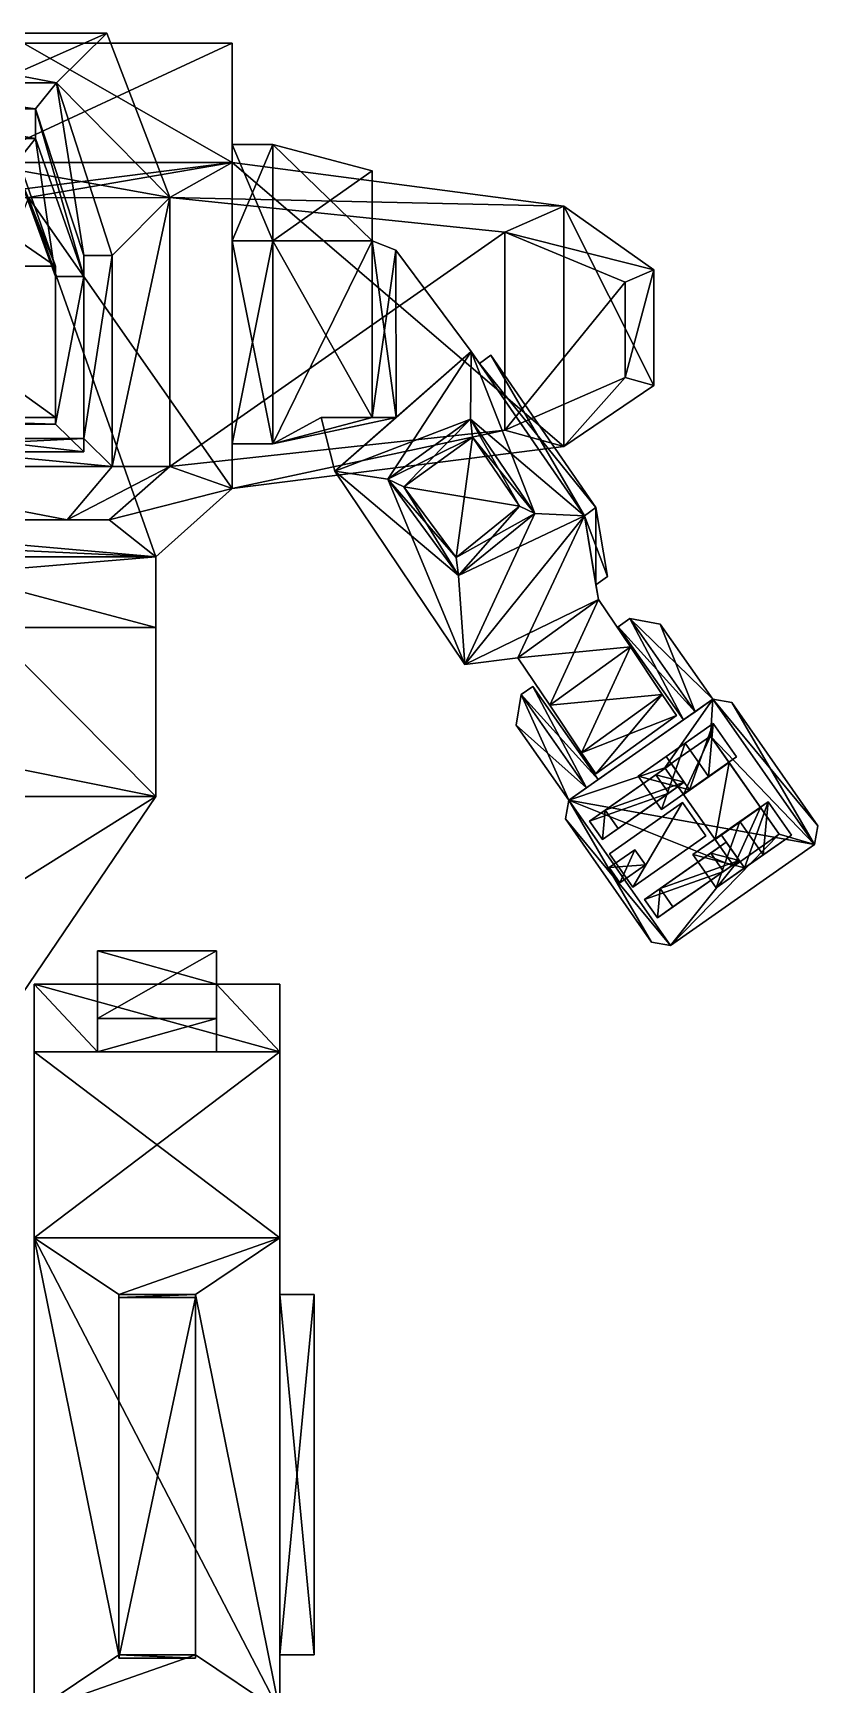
# Model space of a CAD drawing. Extents: x -13 to 15.3, y 0 to 42.3.
# Drawn here: x 4.21 to 15.31, y 17.69 to 41.05 of the extents above; entities that cross this region are included whole.
import ezdxf

# ---------------------------------------------------------------- set-up
doc = ezdxf.new("R2010")
doc.units = 0

msp = doc.modelspace()

# ---------------------------------------------------------------- linework, layer by layer
at = {"layer": 'Default_Layer'}
for points in [[(0.000468, 38.724815, -4.531229), (6.143687, 38.725357, -4.531229), (5.25428, 41.053207, -5.84048)], [(5.25428, 41.053207, -5.84048), (0.881985, 41.053207, -5.840481), (0.000468, 38.724815, -4.531229)], [(0.881985, 41.053207, -5.840481), (5.25428, 41.053207, -5.84048), (4.545879, 40.348938, -7.289037)], [(4.545879, 40.348938, -7.289037), (1.551428, 40.348938, -7.289038), (0.881985, 41.053207, -5.840481)], [(7.027363, 39.222946, -3.494424), (3.389851, 39.222946, -3.494424), (4.076395, 40.911266, -2.77129)], [(3.389851, 39.222946, 0.984012), (7.027363, 39.222946, 0.984012), (7.027364, 40.911266, 0.260878)], [(7.027364, 40.911266, 0.260878), (4.076394, 40.911266, 0.260878), (3.389851, 39.222946, 0.984012)], [(4.076395, 40.911266, -2.77129), (4.076394, 40.911266, 0.260878), (7.027364, 40.911266, 0.260878)], [(7.027364, 40.911266, 0.260878), (7.027363, 40.911266, -2.77129), (4.076395, 40.911266, -2.77129)], [(4.076395, 40.911266, -2.77129), (7.027363, 40.911266, -2.77129), (7.027363, 39.222946, -3.494424)], [(4.545879, 40.348938, -7.289037), (5.25428, 41.053207, -5.84048), (6.143687, 38.725357, -4.531229)], [(7.027363, 39.222946, 0.984012), (7.027363, 39.222946, -3.494424), (7.027363, 40.911266, -2.77129)], [(7.027363, 40.911266, -2.77129), (7.027364, 40.911266, 0.260878), (7.027363, 39.222946, 0.984012)], [(1.551428, 40.348938, -7.289038), (4.545879, 40.348938, -7.289037), (4.246121, 39.98193, -7.128187)], [(4.246121, 39.98193, -7.128187), (1.850338, 39.981926, -7.128188), (1.551428, 40.348938, -7.289038)], [(4.930533, 37.905163, -6.217915), (4.246121, 39.98193, -7.128187), (4.545879, 40.348938, -7.289037)], [(6.143687, 38.725357, -4.531229), (5.331244, 37.905159, -6.217916), (4.545879, 40.348938, -7.289037)], [(4.545879, 40.348938, -7.289037), (5.331244, 37.905159, -6.217916), (4.930533, 37.905163, -6.217915)], [(1.850338, 39.981926, -7.128188), (4.246121, 39.98193, -7.128187), (4.246121, 39.559998, -8.09082)], [(4.246121, 39.559998, -8.09082), (1.850339, 39.559994, -8.090821), (1.850338, 39.981926, -7.128188)], [(4.246121, 39.98193, -7.128187), (4.930533, 37.905163, -6.217915), (4.930533, 37.6092, -7.226426)], [(4.930533, 37.6092, -7.226426), (4.246121, 39.559998, -8.09082), (4.246121, 39.98193, -7.128187)], [(1.850339, 39.559994, -8.090821), (4.246121, 39.559998, -8.09082), (3.953844, 39.193642, -7.928479)], [(4.529822, 37.6092, -7.226426), (3.953844, 39.193642, -7.928479), (4.246121, 39.559998, -8.09082)], [(4.246121, 39.559998, -8.09082), (4.930533, 37.6092, -7.226426), (4.529822, 37.6092, -7.226426)], [(4.529822, 37.754654, -6.728902), (1.559597, 37.754578, -6.728879), (2.141692, 39.403625, -7.45457)], [(2.141692, 39.403625, -7.45457), (3.953842, 39.403629, -7.454566), (4.529822, 37.754654, -6.728902)], [(4.529822, 37.754654, -6.728902), (3.953842, 39.403629, -7.454566), (3.953844, 39.193642, -7.928479)], [(7.027669, 39.47543, 0.294009), (7.02767, 39.47543, -3.01707), (7.02767, 38.114067, -3.437819)], [(7.02767, 38.114067, -3.437819), (7.027669, 38.114067, 0.714758), (7.027669, 39.47543, 0.294009)], [(7.603055, 38.114067, 0.714758), (7.603055, 39.47543, 0.29401), (7.027669, 39.47543, 0.294009)], [(7.027669, 39.47543, 0.294009), (7.027669, 38.114067, 0.714758), (7.603055, 38.114067, 0.714758)], [(7.02767, 39.47543, -3.01707), (7.027669, 39.47543, 0.294009), (7.603055, 39.47543, 0.29401)], [(7.603055, 39.47543, -3.01707), (7.603055, 38.114067, -3.437819), (7.02767, 38.114067, -3.437819)], [(7.02767, 38.114067, -3.437819), (7.02767, 39.47543, -3.01707), (7.603055, 39.47543, -3.01707)], [(7.603055, 39.47543, 0.29401), (7.603055, 39.47543, -3.01707), (7.02767, 39.47543, -3.01707)], [(7.603055, 38.114067, -3.437819), (7.603055, 39.47543, -3.01707), (9.007226, 39.104195, -2.726529)], [(7.603055, 39.47543, -3.01707), (7.603055, 39.47543, 0.29401), (9.007226, 39.104195, 0.00347)], [(9.007226, 39.104195, 0.00347), (9.007226, 39.104195, -2.726529), (7.603055, 39.47543, -3.01707)], [(7.603055, 39.47543, 0.29401), (7.603055, 38.114067, 0.714758), (9.007225, 38.114067, 0.350379)], [(9.007225, 38.114067, 0.350379), (9.007226, 39.104195, 0.00347), (7.603055, 39.47543, 0.29401)], [(3.090085, 38.724815, 0.984012), (4.149714, 38.725357, 0.984012), (7.027363, 39.222946, 0.984012)], [(7.027363, 39.222946, 0.984012), (3.389851, 39.222946, 0.984012), (3.090085, 38.724815, 0.984012)], [(6.143687, 38.725357, -4.531229), (3.090141, 38.724815, -4.531229), (3.389851, 39.222946, -3.494424)], [(3.389851, 39.222946, -3.494424), (7.027363, 39.222946, -3.494424), (6.143687, 38.725357, -4.531229)], [(3.953844, 39.193642, -7.928479), (4.529822, 37.6092, -7.226426), (4.529822, 37.754654, -6.728902)], [(7.027345, 34.612251, 0.984012), (7.027363, 39.222946, 0.984012), (4.149714, 38.725357, 0.984012)], [(6.143687, 38.725357, -4.531229), (7.027363, 39.222946, -3.494424), (11.715563, 38.602982, -7.214562)], [(7.027363, 39.222946, 0.984012), (7.027345, 34.612251, 0.984012), (7.027345, 34.612251, -3.494424)], [(7.027345, 34.612251, -3.494424), (7.027363, 39.222946, -3.494424), (7.027363, 39.222946, 0.984012)], [(7.027363, 39.222946, -3.494424), (7.027345, 34.612251, -3.494424), (11.715547, 35.20771, -7.214561)], [(11.715547, 35.20771, -7.214561), (11.715563, 38.602982, -7.214562), (7.027363, 39.222946, -3.494424)], [(9.007226, 39.104195, -2.726529), (9.007226, 38.114067, -3.073439), (7.603055, 38.114067, -3.437819)], [(9.007226, 39.104195, -2.726529), (9.007226, 39.104195, 0.00347), (9.007225, 38.114067, 0.350379)], [(9.007225, 38.114067, 0.350379), (9.007226, 38.114067, -3.073439), (9.007226, 39.104195, -2.726529)], [(2.1877, 33.645058, 4.399399), (5.945812, 33.645058, 0.984012), (4.149714, 38.725357, 0.984012)], [(4.149714, 38.725357, 0.984012), (5.945812, 33.645058, 0.984012), (7.027345, 34.612251, 0.984012)], [(6.143687, 38.725357, -4.531229), (6.143672, 34.924042, -4.531229), (5.331234, 34.924042, -5.671601)], [(5.331234, 34.924042, -5.671601), (5.331244, 37.905159, -6.217916), (6.143687, 38.725357, -4.531229)], [(6.143672, 34.924042, -4.531229), (6.143687, 38.725357, -4.531229), (10.880448, 38.236565, -7.978055)], [(11.715563, 38.602982, -7.214562), (10.880448, 38.236565, -7.978055), (6.143687, 38.725357, -4.531229)], [(10.880448, 38.236565, -7.978055), (11.715563, 38.602982, -7.214562), (12.984534, 37.706192, -8.398597)], [(11.715563, 38.602982, -7.214562), (11.715547, 35.20771, -7.214561), (12.984527, 36.069069, -8.398598)], [(12.984527, 36.069069, -8.398598), (12.984534, 37.706192, -8.398597), (11.715563, 38.602982, -7.214562)], [(10.880448, 38.236565, -7.978055), (10.880435, 35.437305, -7.978055), (6.143672, 34.924042, -4.531229)], [(7.027669, 35.244713, 0.294009), (7.027669, 38.114067, 0.714758), (7.02767, 38.114067, -3.437819)], [(7.02767, 38.114067, -3.437819), (7.027669, 35.244713, -3.01707), (7.027669, 35.244713, 0.294009)], [(7.603055, 38.114067, -3.437819), (7.603055, 35.244713, -3.01707), (7.027669, 35.244713, -3.01707)], [(7.027669, 35.244713, -3.01707), (7.02767, 38.114067, -3.437819), (7.603055, 38.114067, -3.437819)], [(7.603055, 35.244713, 0.294009), (7.603055, 38.114067, 0.714758), (7.027669, 38.114067, 0.714758)], [(7.027669, 38.114067, 0.714758), (7.027669, 35.244713, 0.294009), (7.603055, 35.244713, 0.294009)], [(7.603055, 38.114067, 0.714758), (7.603055, 35.244713, 0.294009), (9.007225, 35.615952, 0.003469)], [(9.007225, 35.615952, 0.003469), (9.007225, 38.114067, 0.350379), (7.603055, 38.114067, 0.714758)], [(7.603055, 35.244713, -3.01707), (7.603055, 38.114067, -3.437819), (9.007226, 38.114067, -3.073439)], [(9.007226, 38.114067, -3.073439), (9.007225, 35.615952, -2.726529), (7.603055, 35.244713, -3.01707)], [(9.007225, 35.615952, -2.726529), (9.007226, 38.114067, -3.073439), (9.342033, 37.981976, -2.53998)], [(9.007226, 38.114067, -3.073439), (9.007225, 38.114067, 0.350379), (9.342033, 37.981976, -0.183092)], [(9.007225, 38.114067, 0.350379), (9.007225, 35.615952, 0.003469), (9.344382, 35.615974, -0.182936)], [(9.344382, 35.615974, -0.182936), (9.342033, 37.981976, -0.183092), (9.007225, 38.114067, 0.350379)], [(9.342033, 37.981976, -0.183092), (9.342033, 37.981976, -2.53998), (9.007226, 38.114067, -3.073439)], [(10.880435, 35.437305, -7.978055), (10.880448, 38.236565, -7.978055), (12.581861, 37.529514, -8.766737)], [(12.984534, 37.706192, -8.398597), (12.581861, 37.529514, -8.766737), (10.880448, 38.236565, -7.978055)], [(4.930523, 35.318184, -5.743845), (4.930533, 37.905163, -6.217915), (5.331244, 37.905159, -6.217916)], [(4.930533, 37.905163, -6.217915), (4.930523, 35.318184, -5.743845), (4.930524, 35.128735, -6.777673)], [(5.331244, 37.905159, -6.217916), (5.331234, 34.924042, -5.671601), (4.930523, 35.318184, -5.743845)], [(4.930524, 35.128735, -6.777673), (4.930533, 37.6092, -7.226426), (4.930533, 37.905163, -6.217915)], [(9.342033, 37.981976, -2.53998), (9.344382, 35.615974, -2.540118), (9.007225, 35.615952, -2.726529)], [(9.344382, 35.615974, -2.540118), (9.342033, 37.981976, -2.53998), (10.406754, 36.549294, -2.539979)], [(9.342033, 37.981976, -2.53998), (9.342033, 37.981976, -0.183092), (10.406754, 36.549294, -0.183092)], [(10.406754, 36.549294, -0.183092), (10.406754, 36.549294, -2.539979), (9.342033, 37.981976, -2.53998)], [(9.342033, 37.981976, -0.183092), (9.344382, 35.615974, -0.182936), (10.406754, 36.549294, -0.183092)], [(1.559597, 37.754578, -6.728879), (4.529822, 37.754654, -6.728902), (4.529814, 35.615322, -6.338945)], [(4.529814, 35.615322, -6.338945), (1.559598, 35.615314, -6.338945), (1.559597, 37.754578, -6.728879)], [(4.529814, 35.615322, -6.338945), (4.529822, 37.754654, -6.728902), (4.529822, 37.6092, -7.226426)], [(12.984534, 37.706192, -8.398597), (12.984527, 36.069069, -8.398598), (12.581855, 36.179775, -8.766736)], [(12.581855, 36.179775, -8.766736), (12.581861, 37.529514, -8.766737), (12.984534, 37.706192, -8.398597)], [(4.930533, 37.6092, -7.226426), (4.930524, 35.128735, -6.777673), (4.529814, 35.523045, -6.849016)], [(4.529814, 35.523045, -6.849016), (4.529822, 37.6092, -7.226426), (4.930533, 37.6092, -7.226426)], [(4.529822, 37.6092, -7.226426), (4.529814, 35.523045, -6.849016), (4.529814, 35.615322, -6.338945)], [(12.581861, 37.529514, -8.766737), (12.581855, 36.179775, -8.766736), (10.880435, 35.437305, -7.978055)], [(10.406754, 36.549294, -0.183092), (8.47904, 34.855728, -0.182936), (9.228537, 34.743412, -0.18297)], [(8.479041, 34.855728, -2.540119), (10.406754, 36.549294, -2.539979), (10.395349, 35.590584, -2.54001)], [(9.228537, 34.743412, -0.18297), (10.395349, 35.590584, -0.183058), (10.406754, 36.549294, -0.183092)], [(11.304752, 34.257385, -2.54001), (10.395349, 35.590584, -2.54001), (10.406754, 36.549294, -2.539979)], [(12.005383, 34.225452, -0.183092), (10.406754, 36.549294, -0.183092), (10.395349, 35.590584, -0.183058)], [(10.406754, 36.549294, -2.539979), (10.406754, 36.549294, -0.183092), (10.521806, 36.381226, -0.364534)], [(10.521806, 36.381226, -0.364534), (10.521807, 36.381226, -2.358537), (10.406754, 36.549294, -2.539979)], [(10.406754, 36.549294, -0.183092), (12.005383, 34.225452, -0.183092), (12.005383, 34.225452, -0.364534)], [(12.005383, 34.225452, -0.364534), (10.521806, 36.381226, -0.364534), (10.406754, 36.549294, -0.183092)], [(12.005383, 34.225452, -2.53998), (10.406754, 36.549294, -2.539979), (10.521807, 36.381226, -2.358537)], [(10.406754, 36.549294, -2.539979), (12.005383, 34.225452, -2.53998), (11.304752, 34.257385, -2.54001)], [(10.521807, 36.381226, -2.358537), (10.521806, 36.381226, -0.364534), (10.684221, 36.499367, -0.364534)], [(12.167797, 34.343597, -0.364534), (10.684221, 36.499367, -0.364534), (10.521806, 36.381226, -0.364534)], [(10.684221, 36.499367, -0.364534), (10.684221, 36.499367, -2.358537), (10.521807, 36.381226, -2.358537)], [(12.005383, 34.225452, -2.358537), (10.521807, 36.381226, -2.358537), (10.684221, 36.499367, -2.358537)], [(10.684221, 36.499367, -2.358537), (10.684221, 36.499367, -0.364534), (12.167797, 34.343597, -0.364534)], [(12.167797, 34.343597, -0.364534), (12.167797, 34.343597, -2.358537), (10.684221, 36.499367, -2.358537)], [(10.684221, 36.499367, -2.358537), (12.167797, 34.343597, -2.358537), (12.005383, 34.225452, -2.358537)], [(10.521806, 36.381226, -0.364534), (12.005383, 34.225452, -0.364534), (12.167797, 34.343597, -0.364534)], [(10.521807, 36.381226, -2.358537), (12.005383, 34.225452, -2.358537), (12.005383, 34.225452, -2.53998)], [(11.715547, 35.20771, -7.214561), (10.880435, 35.437305, -7.978055), (12.581855, 36.179775, -8.766736)], [(12.581855, 36.179775, -8.766736), (12.984527, 36.069069, -8.398598), (11.715547, 35.20771, -7.214561)], [(4.930524, 35.128735, -6.777673), (1.158887, 35.128727, -6.777675), (1.559598, 35.523041, -6.849016)], [(1.559598, 35.615314, -6.338945), (4.529814, 35.615322, -6.338945), (4.529814, 35.523045, -6.849016)], [(4.529814, 35.523045, -6.849016), (1.559598, 35.523041, -6.849016), (1.559598, 35.615314, -6.338945)], [(1.559598, 35.523041, -6.849016), (4.529814, 35.523045, -6.849016), (4.930524, 35.128735, -6.777673)], [(7.603055, 35.244713, -3.01707), (9.007225, 35.615952, -2.726529), (9.344382, 35.615974, -2.540118)], [(9.344382, 35.615974, -2.540118), (8.285685, 35.615952, -2.540119), (7.603055, 35.244713, -3.01707)], [(9.007225, 35.615952, 0.003469), (7.603055, 35.244713, 0.294009), (8.285685, 35.615952, -0.182936)], [(7.603055, 35.244713, 0.294009), (7.603055, 35.244713, -3.01707), (8.285685, 35.615952, -2.540119)], [(8.285685, 35.615952, -2.540119), (8.285685, 35.615952, -0.182936), (7.603055, 35.244713, 0.294009)], [(8.285685, 35.615952, -0.182936), (9.344382, 35.615974, -0.182936), (9.007225, 35.615952, 0.003469)], [(9.344382, 35.615974, -0.182936), (8.285685, 35.615952, -0.182936), (8.47904, 34.855728, -0.182936)], [(8.285685, 35.615952, -2.540119), (9.344382, 35.615974, -2.540118), (8.479041, 34.855728, -2.540119)], [(8.285685, 35.615952, -0.182936), (8.285685, 35.615952, -2.540119), (8.479041, 34.855728, -2.540119)], [(8.479041, 34.855728, -2.540119), (8.47904, 34.855728, -0.182936), (8.285685, 35.615952, -0.182936)], [(10.395349, 35.590584, -2.54001), (9.228538, 34.743412, -2.540089), (8.479041, 34.855728, -2.540119)], [(10.395349, 35.590584, -0.183058), (9.228537, 34.743412, -0.18297), (9.452496, 34.634666, 0.136664)], [(9.228538, 34.743412, -2.540089), (10.395349, 35.590584, -2.54001), (10.422272, 35.338776, -2.859658)], [(9.452496, 34.634666, 0.136664), (10.422274, 35.338779, 0.136592), (10.395349, 35.590584, -0.183058)], [(10.395349, 35.590584, -0.183058), (11.304752, 34.257385, -0.183057), (12.005383, 34.225452, -0.183092)], [(10.395349, 35.590584, -2.54001), (11.304752, 34.257385, -2.54001), (11.088419, 34.363663, -2.859659)], [(11.088419, 34.363663, -2.859659), (10.422272, 35.338776, -2.859658), (10.395349, 35.590584, -2.54001)], [(11.304752, 34.257385, -0.183057), (10.395349, 35.590584, -0.183058), (10.422274, 35.338779, 0.136592)], [(5.331234, 34.924042, -5.671601), (0.758174, 34.92403, -5.671602), (1.158886, 35.318176, -5.743847)], [(1.158886, 35.318176, -5.743847), (4.930523, 35.318184, -5.743845), (5.331234, 34.924042, -5.671601)], [(4.930523, 35.318184, -5.743845), (1.158886, 35.318176, -5.743847), (1.158887, 35.128727, -6.777675)], [(1.158887, 35.128727, -6.777675), (4.930524, 35.128735, -6.777673), (4.930523, 35.318184, -5.743845)], [(7.027345, 34.612251, -3.494424), (6.143672, 34.924042, -4.531229), (10.880435, 35.437305, -7.978055)], [(10.880435, 35.437305, -7.978055), (11.715547, 35.20771, -7.214561), (7.027345, 34.612251, -3.494424)], [(10.422272, 35.338776, -2.859658), (9.452495, 34.634663, -2.859724), (9.228538, 34.743412, -2.540089)], [(9.452495, 34.634663, -2.859724), (10.422272, 35.338776, -2.859658), (11.088419, 34.363663, -2.859659)], [(10.422274, 35.338779, 0.136592), (9.452496, 34.634666, 0.136664), (10.193392, 33.634956, 0.136665)], [(10.193392, 33.634956, 0.136665), (11.088421, 34.363667, 0.136592), (10.422274, 35.338779, 0.136592)], [(10.422274, 35.338779, 0.136592), (11.088421, 34.363667, 0.136592), (11.304752, 34.257385, -0.183057)], [(7.603055, 35.244713, -3.01707), (7.603055, 35.244713, 0.294009), (7.027669, 35.244713, 0.294009)], [(7.027669, 35.244713, 0.294009), (7.027669, 35.244713, -3.01707), (7.603055, 35.244713, -3.01707)], [(0.758174, 34.92403, -5.671602), (5.331234, 34.924042, -5.671601), (4.693574, 34.168831, -5.530965)], [(4.693574, 34.168831, -5.530965), (0.758174, 34.168831, -5.530965), (0.758174, 34.92403, -5.671602)], [(6.143672, 34.924042, -4.531229), (5.287075, 34.168831, -4.531229), (4.693574, 34.168831, -5.530965)], [(4.693574, 34.168831, -5.530965), (5.331234, 34.924042, -5.671601), (6.143672, 34.924042, -4.531229)], [(5.287075, 34.168831, -4.531229), (6.143672, 34.924042, -4.531229), (7.027345, 34.612251, -3.494424)], [(8.47904, 34.855728, -0.182936), (8.479041, 34.855728, -2.540119), (10.313327, 32.122574, -2.540118)], [(10.313327, 32.122574, -2.540118), (10.313328, 32.122578, -0.182936), (8.47904, 34.855728, -0.182936)], [(8.47904, 34.855728, -0.182936), (10.313328, 32.122578, -0.182936), (10.227876, 33.380623, -0.18297)], [(10.227876, 33.380623, -0.18297), (9.228537, 34.743412, -0.18297), (8.47904, 34.855728, -0.182936)], [(10.313327, 32.122574, -2.540118), (8.479041, 34.855728, -2.540119), (9.228538, 34.743412, -2.540089)], [(7.027345, 34.612251, -3.494424), (5.945812, 33.645058, -3.494424), (5.287075, 34.168831, -4.531229)], [(5.945812, 33.645058, 0.984012), (5.945812, 33.645058, -3.494424), (7.027345, 34.612251, -3.494424)], [(7.027345, 34.612251, -3.494424), (7.027345, 34.612251, 0.984012), (5.945812, 33.645058, 0.984012)], [(9.228537, 34.743412, -0.18297), (10.227876, 33.380623, -0.18297), (10.193392, 33.634956, 0.136665)], [(10.193392, 33.634956, 0.136665), (9.452496, 34.634666, 0.136664), (9.228537, 34.743412, -0.18297)], [(9.228538, 34.743412, -2.540089), (10.227875, 33.380623, -2.540088), (10.313327, 32.122574, -2.540118)], [(10.227875, 33.380623, -2.540088), (9.228538, 34.743412, -2.540089), (9.452495, 34.634663, -2.859724)], [(11.088419, 34.363663, -2.859659), (10.19339, 33.634956, -2.859723), (9.452495, 34.634663, -2.859724)], [(9.452495, 34.634663, -2.859724), (10.19339, 33.634956, -2.859723), (10.227875, 33.380623, -2.540088)], [(10.19339, 33.634956, -2.859723), (11.088419, 34.363663, -2.859659), (11.304752, 34.257385, -2.54001)], [(11.088421, 34.363667, 0.136592), (10.193392, 33.634956, 0.136665), (10.227876, 33.380623, -0.18297)], [(10.227876, 33.380623, -0.18297), (11.304752, 34.257385, -0.183057), (11.088421, 34.363667, 0.136592)], [(12.331648, 33.369331, -0.364534), (12.167797, 34.343597, -0.364534), (12.005383, 34.225452, -0.364534)], [(12.169231, 33.251186, -2.358537), (12.005383, 34.225452, -2.358537), (12.167797, 34.343597, -2.358537)], [(12.167797, 34.343597, -2.358537), (12.167797, 34.343597, -0.364534), (12.331648, 33.369331, -0.364534)], [(12.331648, 33.369331, -0.364534), (12.331646, 33.369331, -2.358537), (12.167797, 34.343597, -2.358537)], [(12.167797, 34.343597, -2.358537), (12.331646, 33.369331, -2.358537), (12.169231, 33.251186, -2.358537)], [(5.945812, 33.645058, -3.494424), (-5.944879, 33.645058, -3.494425), (-5.286139, 34.168831, -4.53123)], [(5.945812, 33.645058, -3.494424), (-5.286139, 34.168831, -4.53123), (0.000468, 34.168831, -4.53123)], [(5.945812, 33.645058, -3.494424), (0.000468, 34.168831, -4.53123), (5.287075, 34.168831, -4.531229)], [(5.287075, 34.168831, -4.531229), (0.000468, 34.168831, -4.53123), (0.758174, 34.168831, -5.530965)], [(0.758174, 34.168831, -5.530965), (4.693574, 34.168831, -5.530965), (5.287075, 34.168831, -4.531229)], [(11.304752, 34.257385, -2.54001), (10.227875, 33.380623, -2.540088), (10.19339, 33.634956, -2.859723)], [(10.227875, 33.380623, -2.540088), (11.304752, 34.257385, -2.54001), (12.005383, 34.225452, -2.53998)], [(12.005383, 34.225452, -2.53998), (10.313327, 32.122574, -2.540118), (10.227875, 33.380623, -2.540088)], [(11.304752, 34.257385, -0.183057), (10.227876, 33.380623, -0.18297), (10.313328, 32.122578, -0.182936)], [(10.313327, 32.122574, -2.540118), (12.005383, 34.225452, -2.53998), (12.204483, 33.041576, -2.539979)], [(10.313328, 32.122578, -0.182936), (12.005383, 34.225452, -0.183092), (11.304752, 34.257385, -0.183057)], [(12.005383, 34.225452, -0.183092), (10.313328, 32.122578, -0.182936), (11.064763, 32.217724, -0.182936)], [(11.064763, 32.217724, -0.182936), (12.204485, 33.041576, -0.183092), (12.005383, 34.225452, -0.183092)], [(12.005383, 34.225452, -0.183092), (12.204485, 33.041576, -0.183092), (12.169232, 33.251186, -0.364534)], [(12.169232, 33.251186, -0.364534), (12.005383, 34.225452, -0.364534), (12.005383, 34.225452, -0.183092)], [(12.204483, 33.041576, -2.539979), (12.005383, 34.225452, -2.53998), (12.005383, 34.225452, -2.358537)], [(12.005383, 34.225452, -2.358537), (12.169231, 33.251186, -2.358537), (12.204483, 33.041576, -2.539979)], [(12.005383, 34.225452, -0.364534), (12.169232, 33.251186, -0.364534), (12.331648, 33.369331, -0.364534)], [(-5.944879, 32.646305, -3.494425), (-5.944879, 33.645058, -3.494425), (5.945812, 33.645058, -3.494424)], [(5.945812, 33.645058, -3.494424), (5.945812, 32.646305, -3.494424), (-5.944879, 32.646305, -3.494425)], [(5.945813, 32.646305, 0.984012), (5.945812, 33.645058, 0.984012), (2.1877, 33.645058, 4.399399)], [(5.945813, 32.646305, 0.984012), (2.1877, 33.645058, 4.399399), (3.573857, 32.646305, 3.143063)], [(5.945812, 33.645058, 0.984012), (5.945813, 32.646305, 0.984012), (5.945812, 32.646305, -3.494424)], [(5.945812, 32.646305, -3.494424), (5.945812, 33.645058, -3.494424), (5.945812, 33.645058, 0.984012)], [(12.169232, 33.251186, -0.364534), (12.169231, 33.251186, -2.358537), (12.331646, 33.369331, -2.358537)], [(12.204485, 33.041576, -0.183092), (12.204483, 33.041576, -2.539979), (12.169231, 33.251186, -2.358537)], [(12.169231, 33.251186, -2.358537), (12.169232, 33.251186, -0.364534), (12.204485, 33.041576, -0.183092)], [(12.331646, 33.369331, -2.358537), (12.331648, 33.369331, -0.364534), (12.169232, 33.251186, -0.364534)], [(12.204483, 33.041576, -2.539979), (11.064763, 32.21772, -2.540118), (10.313327, 32.122574, -2.540118)], [(11.064763, 32.21772, -2.540118), (12.204483, 33.041576, -2.539979), (12.655142, 32.370613, -2.539979)], [(12.204485, 33.041576, -0.183092), (11.064763, 32.217724, -0.182936), (11.515423, 31.546759, -0.182936)], [(11.515423, 31.546759, -0.182936), (12.655144, 32.370613, -0.183092), (12.204485, 33.041576, -0.183092)], [(12.204483, 33.041576, -2.539979), (12.204485, 33.041576, -0.183092), (12.655144, 32.370613, -0.183092)], [(12.655144, 32.370613, -0.183092), (12.655142, 32.370613, -2.539979), (12.204483, 33.041576, -2.539979)], [(12.48143, 32.657925, -2.182045), (12.481429, 32.657925, -0.648326), (12.64558, 32.772861, -0.648326)], [(13.568869, 31.454269, -0.180032), (12.64558, 32.772861, -0.648326), (12.481429, 32.657925, -0.648326)], [(13.404718, 31.339331, -2.650339), (12.48143, 32.657925, -2.182045), (12.64558, 32.772861, -2.182045)], [(12.64558, 32.772861, -0.648326), (12.64558, 32.772861, -2.182045), (12.48143, 32.657925, -2.182045)], [(12.64558, 32.772861, -2.182045), (13.568869, 31.454271, -2.650339), (13.404718, 31.339331, -2.650339)], [(13.568869, 31.454271, -2.650339), (12.64558, 32.772861, -2.182045), (13.077936, 32.691463, -1.887927)], [(12.64558, 32.772861, -2.182045), (12.64558, 32.772861, -0.648326), (13.077936, 32.691463, -0.942446)], [(13.077936, 32.691463, -0.942446), (13.077936, 32.691463, -1.887927), (12.64558, 32.772861, -2.182045)], [(12.64558, 32.772861, -0.648326), (13.568869, 31.454269, -0.180032), (13.820739, 31.63063, -0.570385)], [(13.820739, 31.63063, -0.570385), (13.077936, 32.691463, -0.942446), (12.64558, 32.772861, -0.648326)], [(-5.944879, 32.646305, -3.494425), (5.945812, 32.646305, -3.494424), (5.945812, 30.257084, -3.494424)], [(5.945812, 30.257084, -3.494424), (-5.944879, 30.257084, -3.494424), (-5.944879, 32.646305, -3.494425)], [(3.573857, 32.646305, 3.143063), (3.573857, 30.257084, 3.143063), (5.945813, 30.257084, 0.984011)], [(5.945813, 30.257084, 0.984011), (5.945813, 32.646305, 0.984012), (3.573857, 32.646305, 3.143063)], [(5.945812, 32.646305, -3.494424), (5.945813, 32.646305, 0.984012), (5.945813, 30.257084, 0.984011)], [(5.945813, 30.257084, 0.984011), (5.945812, 30.257084, -3.494424), (5.945812, 32.646305, -3.494424)], [(12.481429, 32.657925, -0.648326), (13.404718, 31.339331, -0.180032), (13.568869, 31.454269, -0.180032)], [(12.481429, 32.657925, -0.648326), (12.48143, 32.657925, -2.182045), (13.404718, 31.339331, -2.650339)], [(13.404718, 31.339331, -2.650339), (13.404718, 31.339331, -0.180032), (12.481429, 32.657925, -0.648326)], [(13.820739, 31.63063, -0.570385), (13.820739, 31.63063, -2.259989), (13.077936, 32.691463, -1.887927)], [(13.077936, 32.691463, -1.887927), (13.077936, 32.691463, -0.942446), (13.820739, 31.63063, -0.570385)], [(13.077936, 32.691463, -1.887927), (13.820739, 31.63063, -2.259989), (13.568869, 31.454271, -2.650339)], [(12.655142, 32.370613, -2.539979), (11.515423, 31.546757, -2.540118), (11.064763, 32.21772, -2.540118)], [(11.515423, 31.546757, -2.540118), (12.655142, 32.370613, -2.539979), (13.105803, 31.699648, -2.259387)], [(12.655144, 32.370613, -0.183092), (11.515423, 31.546759, -0.182936), (11.966084, 30.875795, -0.463563)], [(11.966084, 30.875795, -0.463563), (13.105803, 31.69965, -0.463682), (12.655144, 32.370613, -0.183092)], [(12.655142, 32.370613, -2.539979), (12.655144, 32.370613, -0.183092), (13.105803, 31.69965, -0.463682)], [(13.105803, 31.69965, -0.463682), (13.105803, 31.699648, -2.259387), (12.655142, 32.370613, -2.539979)], [(10.313328, 32.122578, -0.182936), (10.313327, 32.122574, -2.540118), (11.064763, 32.21772, -2.540118)], [(11.064763, 32.21772, -2.540118), (11.064763, 32.217724, -0.182936), (10.313328, 32.122578, -0.182936)], [(11.064763, 32.217724, -0.182936), (11.064763, 32.21772, -2.540118), (11.515423, 31.546757, -2.540118)], [(11.515423, 31.546757, -2.540118), (11.515423, 31.546759, -0.182936), (11.064763, 32.217724, -0.182936)], [(12.199695, 30.495564, -0.180032), (11.276405, 31.814157, -0.648326), (11.112255, 31.699217, -0.648326)], [(11.276405, 31.814157, -0.648326), (11.276406, 31.814157, -2.182045), (11.112255, 31.699219, -2.182045)], [(11.112255, 31.699219, -2.182045), (11.112255, 31.699217, -0.648326), (11.276405, 31.814157, -0.648326)], [(12.035544, 30.380625, -2.650339), (11.112255, 31.699219, -2.182045), (11.276406, 31.814157, -2.182045)], [(11.276406, 31.814157, -2.182045), (11.276405, 31.814157, -0.648326), (12.199695, 30.495564, -0.180032)], [(11.276406, 31.814157, -2.182045), (12.199695, 30.495565, -2.650338), (12.035544, 30.380625, -2.650339)], [(12.199695, 30.495564, -0.180032), (12.199695, 30.495565, -2.650338), (11.276406, 31.814157, -2.182045)], [(11.112255, 31.699217, -0.648326), (11.112255, 31.699219, -2.182045), (11.040872, 31.265097, -1.887927)], [(11.783674, 30.204264, -2.259989), (11.040872, 31.265097, -1.887927), (11.112255, 31.699219, -2.182045)], [(12.035543, 30.380625, -0.180033), (11.112255, 31.699217, -0.648326), (11.040872, 31.265097, -0.942447)], [(11.040872, 31.265097, -1.887927), (11.040872, 31.265097, -0.942447), (11.112255, 31.699217, -0.648326)], [(11.112255, 31.699219, -2.182045), (12.035544, 30.380625, -2.650339), (11.783674, 30.204264, -2.259989)], [(11.112255, 31.699217, -0.648326), (12.035543, 30.380625, -0.180033), (12.199695, 30.495564, -0.180032)], [(13.105803, 31.699648, -2.259387), (11.966083, 30.875793, -2.259492), (11.515423, 31.546757, -2.540118)], [(11.515423, 31.546759, -0.182936), (11.515423, 31.546757, -2.540118), (11.966083, 30.875793, -2.259492)], [(11.966083, 30.875793, -2.259492), (11.966084, 30.875795, -0.463563), (11.515423, 31.546759, -0.182936)], [(11.783674, 30.204264, 6.509903), (13.820738, 31.630632, 6.509903), (13.820739, 31.63063, -0.180205)], [(13.820738, 31.630632, 6.509903), (11.783674, 30.204264, 6.509903), (13.143896, 30.660435, 6.509902)], [(13.820739, 31.63063, -0.180205), (11.783674, 30.204264, -0.180205), (11.783674, 30.204264, 6.509903)], [(11.783675, 30.204264, -2.650173), (13.820739, 31.63063, -2.650173), (15.258429, 29.577396, -2.650173)], [(11.966083, 30.875793, -2.259492), (13.105803, 31.699648, -2.259387), (13.306095, 31.401443, -1.663783)], [(13.105803, 31.69965, -0.463682), (11.966084, 30.875795, -0.463563), (12.166376, 30.577589, -1.059242)], [(12.166376, 30.577589, -1.059242), (13.306096, 31.401443, -1.059282), (13.105803, 31.69965, -0.463682)], [(13.105803, 31.699648, -2.259387), (13.105803, 31.69965, -0.463682), (13.306096, 31.401443, -1.059282)], [(13.306096, 31.401443, -1.059282), (13.306095, 31.401443, -1.663783), (13.105803, 31.699648, -2.259387)], [(13.143896, 30.660435, 6.509902), (13.78842, 31.111734, 6.509903), (13.820738, 31.630632, 6.509903)], [(13.568869, 31.454269, -0.180032), (13.820739, 31.63063, -0.180205), (13.820739, 31.63063, -0.570385)], [(13.820739, 31.63063, -2.259989), (13.820739, 31.63063, -2.650173), (13.568869, 31.454271, -2.650339)], [(15.258429, 29.577396, 6.509903), (13.820738, 31.630632, 6.509903), (13.78842, 31.111734, 6.509903)], [(13.820739, 31.63063, -2.650173), (13.820738, 31.630632, 6.509903), (14.086964, 31.584652, 6.509903)], [(13.820738, 31.630632, 6.509903), (15.258429, 29.577396, 6.509903), (15.306277, 29.843292, 6.509903)], [(15.306277, 29.843292, 6.509903), (14.086964, 31.584652, 6.509903), (13.820738, 31.630632, 6.509903)], [(15.258429, 29.577396, -2.650173), (13.820739, 31.63063, -2.650173), (14.086965, 31.584652, -2.650173)], [(14.086964, 31.584652, 6.509903), (14.086965, 31.584652, -2.650173), (13.820739, 31.63063, -2.650173)], [(14.086965, 31.584652, -2.650173), (14.086964, 31.584652, 6.509903), (15.306277, 29.843292, 6.509903)], [(15.306277, 29.843292, 6.509903), (15.306277, 29.843292, -2.650173), (14.086965, 31.584652, -2.650173)], [(14.086965, 31.584652, -2.650173), (15.306277, 29.843292, -2.650173), (15.258429, 29.577396, -2.650173)], [(13.306095, 31.401443, -1.663783), (12.166376, 30.577587, -1.663818), (11.966083, 30.875793, -2.259492)], [(12.166376, 30.577589, -1.059242), (12.166376, 30.577587, -1.663818), (13.306095, 31.401443, -1.663783)], [(13.306095, 31.401443, -1.663783), (13.306096, 31.401443, -1.059282), (12.166376, 30.577589, -1.059242)], [(12.199695, 30.495564, -0.180032), (13.404718, 31.339331, -0.180032), (13.404718, 31.339331, -2.650339)], [(13.404718, 31.339331, -2.650339), (12.199695, 30.495565, -2.650338), (12.199695, 30.495564, -0.180032)], [(11.783674, 30.204264, -0.570385), (11.040872, 31.265097, -0.942447), (11.040872, 31.265097, -1.887927)], [(11.040872, 31.265097, -1.887927), (11.783674, 30.204264, -2.259989), (11.783674, 30.204264, -0.570385)], [(11.040872, 31.265097, -0.942447), (11.783674, 30.204264, -0.570385), (12.035543, 30.380625, -0.180033)], [(13.78842, 31.111734, 6.509903), (13.143896, 30.660435, 6.509902), (13.407053, 30.284605, 8.240605)], [(13.826729, 31.288643, 8.018029), (13.162786, 30.823744, 8.983975), (13.492689, 30.352592, 8.983975)], [(13.162786, 30.823744, 8.983975), (13.826729, 31.288643, 8.018029), (13.428505, 31.009802, 7.610107)], [(13.407053, 30.284605, 8.240605), (14.051577, 30.735907, 8.240607), (13.78842, 31.111734, 6.509903)], [(13.75841, 30.538651, 7.610107), (13.428505, 31.009802, 7.610107), (13.826729, 31.288643, 8.018029)], [(13.492689, 30.352592, 8.983975), (14.156633, 30.81749, 8.018029), (13.826729, 31.288643, 8.018029)], [(13.826729, 31.288643, 8.018029), (14.156633, 30.81749, 8.018029), (13.75841, 30.538651, 7.610107)], [(13.78842, 31.111734, 6.509903), (14.759771, 29.724501, 6.509903), (15.258429, 29.577396, 6.509903)], [(14.759771, 29.724501, 6.509903), (13.78842, 31.111734, 6.509903), (14.051577, 30.735907, 8.240607)], [(11.966084, 30.875795, -0.463563), (11.966083, 30.875793, -2.259492), (12.166376, 30.577587, -1.663818)], [(12.166376, 30.577587, -1.663818), (12.166376, 30.577589, -1.059242), (11.966084, 30.875795, -0.463563)], [(13.094465, 30.073751, 8.576055), (12.764561, 30.544905, 8.576055), (13.428505, 31.009802, 7.610107)], [(13.428505, 31.009802, 7.610107), (12.764561, 30.544905, 8.576055), (13.162786, 30.823744, 8.983975)], [(13.428505, 31.009802, 7.610107), (13.75841, 30.538651, 7.610107), (13.094465, 30.073751, 8.576055)], [(14.115248, 29.273201, 6.509903), (13.143896, 30.660435, 6.509902), (11.783674, 30.204264, 6.509903)], [(12.079622, 29.907902, 8.553905), (13.015759, 30.563393, 9.086806), (13.235456, 30.717226, 8.511653)], [(13.235456, 30.717226, 8.511653), (12.299318, 30.061735, 7.97875), (12.079622, 29.907902, 8.553905)], [(12.299318, 30.061735, 7.97875), (13.235456, 30.717226, 8.511653), (13.41745, 30.457312, 8.511653)], [(13.492689, 30.352592, 8.983975), (13.162786, 30.823744, 8.983975), (12.764561, 30.544905, 8.576055)], [(13.41745, 30.457312, 8.511653), (13.235456, 30.717226, 8.511653), (13.015759, 30.563393, 9.086806)], [(13.094465, 30.073751, 8.576055), (13.75841, 30.538651, 7.610107), (14.156633, 30.81749, 8.018029)], [(14.156633, 30.81749, 8.018029), (13.492689, 30.352592, 8.983975), (13.094465, 30.073751, 8.576055)], [(13.143896, 30.660435, 6.509902), (14.115248, 29.273201, 6.509903), (13.852089, 29.649029, 8.240605)], [(13.852089, 29.649029, 8.240605), (13.407053, 30.284605, 8.240605), (13.143896, 30.660435, 6.509902)], [(14.051577, 30.735907, 8.240607), (13.407053, 30.284605, 8.240605), (13.852089, 29.649029, 8.240605)], [(13.852089, 29.649029, 8.240605), (14.496613, 30.100328, 8.240607), (14.051577, 30.735907, 8.240607)], [(14.051577, 30.735907, 8.240607), (14.496613, 30.100328, 8.240607), (14.759771, 29.724501, 6.509903)], [(11.783674, 30.204264, -0.570385), (11.783674, 30.204264, -0.180205), (12.035543, 30.380625, -0.180033)], [(11.783675, 30.204264, -2.650173), (11.783674, 30.204264, -2.259989), (12.035544, 30.380625, -2.650339)], [(13.197754, 30.303478, 9.086806), (13.015759, 30.563393, 9.086806), (12.079622, 29.907902, 8.553905)], [(13.41745, 30.457312, 8.511653), (12.481313, 29.801821, 7.97875), (12.299318, 30.061735, 7.97875)], [(12.481313, 29.801821, 7.97875), (13.41745, 30.457312, 8.511653), (13.197754, 30.303478, 9.086806)], [(12.764561, 30.544905, 8.576055), (13.094465, 30.073751, 8.576055), (13.492689, 30.352592, 8.983975)], [(13.015759, 30.563393, 9.086806), (13.197754, 30.303478, 9.086806), (13.41745, 30.457312, 8.511653)], [(-5.944879, 30.257084, -3.494424), (5.945812, 30.257084, -3.494424), (4.060386, 27.465908, -2.26251)], [(5.945813, 30.257084, 0.984011), (3.573857, 30.257084, 3.143063), (1.492073, 27.465906, 3.26771)], [(5.945813, 30.257084, 0.984011), (1.492073, 27.465906, 3.26771), (4.060386, 27.465908, 0.983926)], [(5.945812, 30.257084, -3.494424), (5.945813, 30.257084, 0.984011), (4.060386, 27.465908, 0.983926)], [(4.060386, 27.465908, 0.983926), (4.060386, 27.465908, -2.26251), (5.945812, 30.257084, -3.494424)], [(12.955139, 28.197008, -2.650173), (11.735826, 29.938368, -2.650173), (11.783675, 30.204264, -2.650173)], [(13.221364, 28.15103, 6.509903), (11.783674, 30.204264, 6.509903), (11.735826, 29.938368, 6.509902)], [(11.783674, 30.204264, 6.509903), (11.783675, 30.204264, -2.650173), (11.735826, 29.938368, -2.650173)], [(11.735826, 29.938368, -2.650173), (11.735826, 29.938368, 6.509902), (11.783674, 30.204264, 6.509903)], [(11.783674, 30.204264, 6.509903), (13.221364, 28.15103, 6.509903), (14.115248, 29.273201, 6.509903)], [(15.258429, 29.577396, -2.650173), (13.221365, 28.15103, -2.650173), (11.783675, 30.204264, -2.650173)], [(11.783675, 30.204264, -2.650173), (13.221365, 28.15103, -2.650173), (12.955139, 28.197008, -2.650173)], [(12.079622, 29.907902, 8.553905), (12.261617, 29.647987, 8.553905), (13.197754, 30.303478, 9.086806)], [(13.197754, 30.303478, 9.086806), (12.261617, 29.647987, 8.553905), (12.481313, 29.801821, 7.97875)], [(12.691005, 28.974762, 6.661376), (12.3611, 29.445915, 6.661376), (13.394014, 30.169168, 6.661376)], [(13.394014, 30.169168, 7.29599), (12.3611, 29.445915, 7.29599), (12.691005, 28.974762, 7.29599)], [(13.394014, 30.169168, 6.661376), (12.3611, 29.445915, 6.661376), (12.3611, 29.445915, 7.29599)], [(12.3611, 29.445915, 7.29599), (13.394014, 30.169168, 7.29599), (13.394014, 30.169168, 6.661376)], [(13.394014, 30.169168, 6.661376), (13.723919, 29.698017, 6.661376), (12.691005, 28.974762, 6.661376)], [(12.691005, 28.974762, 7.29599), (13.723918, 29.698017, 7.29599), (13.394014, 30.169168, 7.29599)], [(13.723919, 29.698017, 6.661376), (13.394014, 30.169168, 6.661376), (13.394014, 30.169168, 7.29599)], [(13.394014, 30.169168, 7.29599), (13.723918, 29.698017, 7.29599), (13.723919, 29.698017, 6.661376)], [(14.602093, 30.181309, 8.018029), (13.938148, 29.71641, 8.983975), (14.268053, 29.245258, 8.983975)], [(13.938148, 29.71641, 8.983975), (14.602093, 30.181309, 8.018029), (14.203868, 29.90247, 7.610107)], [(14.533772, 29.431316, 7.610107), (14.203868, 29.90247, 7.610107), (14.602093, 30.181309, 8.018029)], [(14.268053, 29.245258, 8.983975), (14.931997, 29.710155, 8.018029), (14.602093, 30.181309, 8.018029)], [(14.602093, 30.181309, 8.018029), (14.931997, 29.710155, 8.018029), (14.533772, 29.431316, 7.610107)], [(12.955139, 28.197008, -2.650173), (12.955138, 28.197008, 6.509903), (11.735826, 29.938368, 6.509902)], [(11.735826, 29.938368, 6.509902), (11.735826, 29.938368, -2.650173), (12.955139, 28.197008, -2.650173)], [(11.735826, 29.938368, 6.509902), (12.955138, 28.197008, 6.509903), (13.221364, 28.15103, 6.509903)], [(12.261617, 29.647987, 8.553905), (12.079622, 29.907902, 8.553905), (12.299318, 30.061735, 7.97875)], [(12.299318, 30.061735, 7.97875), (12.481313, 29.801821, 7.97875), (12.261617, 29.647987, 8.553905)], [(14.496613, 30.100328, 8.240607), (13.852089, 29.649029, 8.240605), (14.115248, 29.273201, 6.509903)], [(14.115248, 29.273201, 6.509903), (14.759771, 29.724501, 6.509903), (14.496613, 30.100328, 8.240607)], [(12.691005, 28.974762, 6.661376), (13.723919, 29.698017, 6.661376), (13.723918, 29.698017, 7.29599)], [(13.723918, 29.698017, 7.29599), (12.691005, 28.974762, 7.29599), (12.691005, 28.974762, 6.661376)], [(13.221364, 28.15103, 6.509903), (15.258429, 29.577396, 6.509903), (14.759771, 29.724501, 6.509903)], [(14.759771, 29.724501, 6.509903), (14.115248, 29.273201, 6.509903), (13.221364, 28.15103, 6.509903)], [(13.869828, 28.966419, 8.576055), (13.539924, 29.437571, 8.576055), (14.203868, 29.90247, 7.610107)], [(14.203868, 29.90247, 7.610107), (13.539924, 29.437571, 8.576055), (13.938148, 29.71641, 8.983975)], [(14.268053, 29.245258, 8.983975), (13.938148, 29.71641, 8.983975), (13.539924, 29.437571, 8.576055)], [(14.203868, 29.90247, 7.610107), (14.533772, 29.431316, 7.610107), (13.869828, 28.966419, 8.576055)], [(13.869828, 28.966419, 8.576055), (14.533772, 29.431316, 7.610107), (14.931997, 29.710155, 8.018029)], [(14.931997, 29.710155, 8.018029), (14.268053, 29.245258, 8.983975), (13.869828, 28.966419, 8.576055)], [(15.258429, 29.577396, 6.509903), (15.258429, 29.577396, -2.650173), (15.306277, 29.843292, -2.650173)], [(15.306277, 29.843292, -2.650173), (15.306277, 29.843292, 6.509903), (15.258429, 29.577396, 6.509903)], [(12.505814, 29.036638, 6.835536), (12.355906, 29.250729, 6.835536), (12.716784, 29.50342, 6.835536)], [(12.355906, 29.250729, 6.835536), (12.355906, 29.250729, 8.09649), (12.716784, 29.50342, 8.09649)], [(12.716784, 29.50342, 8.09649), (12.716784, 29.50342, 6.835536), (12.355906, 29.250729, 6.835536)], [(12.866693, 29.28933, 8.09649), (12.716784, 29.50342, 8.09649), (12.355906, 29.250729, 8.09649)], [(12.3611, 29.445915, 6.661376), (12.691005, 28.974762, 6.661376), (12.691005, 28.974762, 7.29599)], [(12.691005, 28.974762, 7.29599), (12.3611, 29.445915, 7.29599), (12.3611, 29.445915, 6.661376)], [(12.716784, 29.50342, 6.835536), (12.866693, 29.28933, 6.835536), (12.505814, 29.036638, 6.835536)], [(12.866693, 29.28933, 8.09649), (12.866693, 29.28933, 6.835536), (12.716784, 29.50342, 6.835536)], [(12.716784, 29.50342, 6.835536), (12.716784, 29.50342, 8.09649), (12.866693, 29.28933, 8.09649)], [(12.854985, 28.800568, 8.553905), (13.791122, 29.456059, 9.086806), (14.010818, 29.609892, 8.511653)], [(14.010818, 29.609892, 8.511653), (13.074681, 28.954401, 7.97875), (12.854985, 28.800568, 8.553905)], [(13.973117, 29.196144, 9.086806), (13.791122, 29.456059, 9.086806), (12.854985, 28.800568, 8.553905)], [(13.074681, 28.954401, 7.97875), (14.010818, 29.609892, 8.511653), (14.192813, 29.349977, 8.511653)], [(13.221364, 28.15103, 6.509903), (13.221365, 28.15103, -2.650173), (15.258429, 29.577396, -2.650173)], [(15.258429, 29.577396, -2.650173), (15.258429, 29.577396, 6.509903), (13.221364, 28.15103, 6.509903)], [(13.539924, 29.437571, 8.576055), (13.869828, 28.966419, 8.576055), (14.268053, 29.245258, 8.983975)], [(14.192813, 29.349977, 8.511653), (14.010818, 29.609892, 8.511653), (13.791122, 29.456059, 9.086806)], [(13.791122, 29.456059, 9.086806), (13.973117, 29.196144, 9.086806), (14.192813, 29.349977, 8.511653)], [(12.355906, 29.250729, 8.09649), (12.505814, 29.036638, 8.09649), (12.866693, 29.28933, 8.09649)], [(12.505814, 29.036638, 8.09649), (12.355906, 29.250729, 8.09649), (12.355906, 29.250729, 6.835536)], [(12.355906, 29.250729, 6.835536), (12.505814, 29.036638, 6.835536), (12.505814, 29.036638, 8.09649)], [(12.505814, 29.036638, 8.09649), (12.505814, 29.036638, 6.835536), (12.866693, 29.28933, 6.835536)], [(12.866693, 29.28933, 6.835536), (12.866693, 29.28933, 8.09649), (12.505814, 29.036638, 8.09649)], [(14.192813, 29.349977, 8.511653), (13.256676, 28.694487, 7.97875), (13.074681, 28.954401, 7.97875)], [(13.256676, 28.694487, 7.97875), (14.192813, 29.349977, 8.511653), (13.973117, 29.196144, 9.086806)], [(12.854985, 28.800568, 8.553905), (13.03698, 28.540653, 8.553905), (13.973117, 29.196144, 9.086806)], [(13.973117, 29.196144, 9.086806), (13.03698, 28.540653, 8.553905), (13.256676, 28.694487, 7.97875)], [(13.03698, 28.540653, 8.553905), (12.854985, 28.800568, 8.553905), (13.074681, 28.954401, 7.97875)], [(13.074681, 28.954401, 7.97875), (13.256676, 28.694487, 7.97875), (13.03698, 28.540653, 8.553905)], [(5.123969, 28.074028, -1.408579), (5.123969, 28.074028, 0.098884), (6.806543, 28.074028, 0.098885)], [(6.806543, 28.074028, 0.098885), (6.806543, 28.074028, -1.408578), (5.123969, 28.074028, -1.408579)], [(5.123969, 27.116375, 2.138536), (6.806542, 27.116375, 2.138537), (6.806543, 28.074028, 0.098885)], [(6.806543, 28.074028, 0.098885), (5.123969, 28.074028, 0.098884), (5.123969, 27.116375, 2.138536)], [(6.806543, 27.604578, -1.494879), (5.123969, 27.60458, -1.49488), (5.123969, 28.074028, -1.408579)], [(5.123969, 28.074028, -1.408579), (6.806543, 28.074028, -1.408578), (6.806543, 27.604578, -1.494879)], [(5.123969, 27.60458, -1.49488), (5.123969, 27.604578, 0.058506), (5.123969, 28.074028, 0.098884)], [(5.123969, 28.074028, 0.098884), (5.123969, 28.074028, -1.408579), (5.123969, 27.60458, -1.49488)], [(5.123969, 27.116375, 2.138536), (5.123969, 28.074028, 0.098884), (5.123969, 27.604578, 0.058506)], [(6.806542, 26.646925, 2.136242), (6.806543, 27.604578, 0.058506), (6.806543, 28.074028, 0.098885)], [(6.806543, 28.074028, 0.098885), (6.806542, 27.116375, 2.138537), (6.806542, 26.646925, 2.136242)], [(6.806543, 27.604578, 0.058506), (6.806543, 27.604578, -1.494879), (6.806543, 28.074028, -1.408578)], [(6.806543, 28.074028, -1.408578), (6.806543, 28.074028, 0.098885), (6.806543, 27.604578, 0.058506)], [(13.221365, 28.15103, -2.650173), (13.221364, 28.15103, 6.509903), (12.955138, 28.197008, 6.509903)], [(12.955138, 28.197008, 6.509903), (12.955139, 28.197008, -2.650173), (13.221365, 28.15103, -2.650173)], [(4.228786, 26.646925, -1.671167), (4.228785, 26.646925, 2.136242), (4.228785, 27.60458, 0.058506)], [(4.228785, 27.60458, 0.058506), (4.228786, 27.60458, -1.49488), (4.228786, 26.646925, -1.671167)], [(4.228786, 27.60458, -1.49488), (4.228785, 27.60458, 0.058506), (5.123969, 27.604578, 0.058506)], [(4.228785, 27.60458, 0.058506), (4.228785, 26.646925, 2.136242), (5.123969, 26.646925, 2.136242)], [(5.123969, 26.646925, 2.136242), (5.123969, 27.604578, 0.058506), (4.228785, 27.60458, 0.058506)], [(7.701727, 26.646925, -1.671167), (4.228786, 26.646925, -1.671167), (4.228786, 27.60458, -1.49488)], [(4.228786, 27.60458, -1.49488), (7.701727, 27.604578, -1.494879), (7.701727, 26.646925, -1.671167)], [(5.123969, 27.604578, 0.058506), (5.123969, 27.60458, -1.49488), (4.228786, 27.60458, -1.49488)], [(5.123969, 27.604578, 0.058506), (5.123969, 26.646925, 2.136242), (5.123969, 27.116375, 2.138536)], [(6.806543, 27.604578, 0.058506), (6.806542, 26.646925, 2.136242), (7.701726, 26.646925, 2.136242)], [(7.701726, 26.646925, 2.136242), (7.701726, 27.604578, 0.058506), (6.806543, 27.604578, 0.058506)], [(7.701726, 27.604578, 0.058506), (7.701727, 27.604578, -1.494879), (6.806543, 27.604578, -1.494879)], [(6.806543, 27.604578, -1.494879), (6.806543, 27.604578, 0.058506), (7.701726, 27.604578, 0.058506)], [(7.701726, 26.646925, 2.136242), (7.701727, 26.646925, -1.671167), (7.701727, 27.604578, -1.494879)], [(7.701727, 27.604578, -1.494879), (7.701726, 27.604578, 0.058506), (7.701726, 26.646925, 2.136242)], [(5.123969, 26.646925, 2.136242), (6.806542, 26.646925, 2.136242), (6.806542, 27.116375, 2.138537)], [(6.806542, 27.116375, 2.138537), (5.123969, 27.116375, 2.138536), (5.123969, 26.646925, 2.136242)], [(4.228785, 24.016764, 2.136241), (4.228785, 26.646925, 2.136242), (4.228786, 26.646925, -1.671167)], [(4.228786, 26.646925, -1.671167), (4.228785, 24.016764, -2.160182), (4.228785, 24.016764, 2.136241)], [(4.228785, 24.016764, -2.160182), (4.228786, 26.646925, -1.671167), (7.701727, 26.646925, -1.671167)], [(7.701727, 26.646925, -1.671167), (7.701726, 24.016764, -2.160181), (4.228785, 24.016764, -2.160182)], [(4.228785, 26.646925, 2.136242), (4.228785, 24.016764, 2.136241), (7.701726, 24.016764, 2.136242)], [(7.701726, 24.016764, 2.136242), (7.701726, 26.646925, 2.136242), (4.228785, 26.646925, 2.136242)], [(7.701726, 24.016764, 2.136242), (7.701726, 24.016764, -2.160181), (7.701727, 26.646925, -1.671167)], [(7.701727, 26.646925, -1.671167), (7.701726, 26.646925, 2.136242), (7.701726, 24.016764, 2.136242)], [(4.228785, 24.016764, 2.136241), (4.228785, 24.016764, -2.160182), (4.228784, 17.314405, -1.137822)], [(4.228784, 17.314405, -1.137822), (4.228784, 17.314405, 2.782347), (4.228785, 24.016764, 2.136241)], [(7.701726, 17.314404, -1.137822), (4.228784, 17.314405, -1.137822), (4.228785, 24.016764, -2.160182)], [(4.228785, 24.016764, 2.136241), (4.228784, 17.314405, 2.782347), (5.4226, 18.115692, 2.705104)], [(4.228785, 24.016764, -2.160182), (7.701726, 24.016764, -2.160181), (7.701726, 17.314404, -1.137822)], [(7.701726, 24.016764, 2.136242), (4.228785, 24.016764, 2.136241), (5.4226, 23.215477, 2.213485)], [(5.4226, 18.115692, 2.705104), (5.4226, 23.215477, 2.213485), (4.228785, 24.016764, 2.136241)], [(5.4226, 23.215477, 2.213485), (6.507911, 23.215477, 2.213486), (7.701726, 24.016764, 2.136242)], [(7.701725, 17.314404, 2.782348), (7.701726, 24.016764, 2.136242), (6.507911, 23.215477, 2.213486)], [(7.701726, 24.016764, 2.136242), (7.701725, 17.314404, 2.782348), (7.701725, 18.119406, 1.549312)], [(7.701725, 18.119406, 1.549312), (7.701726, 23.211763, 1.078406), (7.701726, 24.016764, 2.136242)], [(7.701726, 24.016764, -2.160181), (7.701726, 24.016764, 2.136242), (7.701726, 23.211763, 1.078406)], [(7.701726, 23.211763, 1.078406), (7.701727, 23.211763, -0.688706), (7.701726, 24.016764, -2.160181)], [(7.701726, 17.314404, -1.137822), (7.701726, 24.016764, -2.160181), (7.701727, 23.211763, -0.688706)], [(6.507911, 23.215477, 2.213486), (5.4226, 23.215477, 2.213485), (5.4226, 23.168892, 1.730224)], [(5.4226, 23.168892, 1.730224), (6.507911, 23.16889, 1.730225), (6.507911, 23.215477, 2.213486)], [(5.4226, 23.215477, 2.213485), (5.4226, 18.115692, 2.705104), (5.4226, 18.069105, 2.221843)], [(5.4226, 18.069105, 2.221843), (5.4226, 23.168892, 1.730224), (5.4226, 23.215477, 2.213485)], [(6.507911, 23.16889, 1.730225), (5.4226, 23.168892, 1.730224), (5.4226, 18.069105, 2.221843)], [(5.4226, 18.069105, 2.221843), (6.50791, 18.069103, 2.221843), (6.507911, 23.16889, 1.730225)], [(6.507911, 23.215477, 2.213486), (6.507909, 18.11569, 2.705104), (7.701725, 17.314404, 2.782348)], [(6.507909, 18.11569, 2.705104), (6.507911, 23.215477, 2.213486), (6.507911, 23.16889, 1.730225)], [(6.507911, 23.16889, 1.730225), (6.50791, 18.069103, 2.221843), (6.507909, 18.11569, 2.705104)], [(7.701727, 23.211763, -0.688706), (7.701725, 18.119406, -0.025588), (7.701726, 17.314404, -1.137822)], [(7.701726, 23.211763, 1.078406), (7.701725, 18.119406, 1.549312), (8.187226, 18.119406, 1.549313)], [(7.701725, 18.119406, -0.025588), (7.701727, 23.211763, -0.688706), (8.187228, 23.211763, -0.688706)], [(8.187228, 23.211763, -0.688706), (8.187227, 18.119406, -0.025587), (7.701725, 18.119406, -0.025588)], [(7.701727, 23.211763, -0.688706), (7.701726, 23.211763, 1.078406), (8.187227, 23.211763, 1.078406)], [(8.187226, 18.119406, 1.549313), (8.187227, 23.211763, 1.078406), (7.701726, 23.211763, 1.078406)], [(8.187227, 23.211763, 1.078406), (8.187228, 23.211763, -0.688706), (7.701727, 23.211763, -0.688706)], [(8.187228, 23.211763, -0.688706), (8.187227, 23.211763, 1.078406), (8.187226, 18.119406, 1.549313)], [(8.187226, 18.119406, 1.549313), (8.187227, 18.119406, -0.025587), (8.187228, 23.211763, -0.688706)], [(6.507909, 18.11569, 2.705104), (5.4226, 18.115692, 2.705104), (4.228784, 17.314405, 2.782347)], [(4.228784, 17.314405, 2.782347), (7.701725, 17.314404, 2.782348), (6.507909, 18.11569, 2.705104)], [(5.4226, 18.115692, 2.705104), (6.507909, 18.11569, 2.705104), (6.50791, 18.069103, 2.221843)], [(6.50791, 18.069103, 2.221843), (5.4226, 18.069105, 2.221843), (5.4226, 18.115692, 2.705104)], [(7.701725, 17.314404, 2.782348), (7.701726, 17.314404, -1.137822), (7.701725, 18.119406, -0.025588)], [(7.701725, 18.119406, -0.025588), (7.701725, 18.119406, 1.549312), (7.701725, 17.314404, 2.782348)], [(7.701725, 18.119406, 1.549312), (7.701725, 18.119406, -0.025588), (8.187227, 18.119406, -0.025587)], [(8.187227, 18.119406, -0.025587), (8.187226, 18.119406, 1.549313), (7.701725, 18.119406, 1.549312)]]:
    msp.add_3dface(points, dxfattribs=at)

doc.saveas('drawing.dxf')
